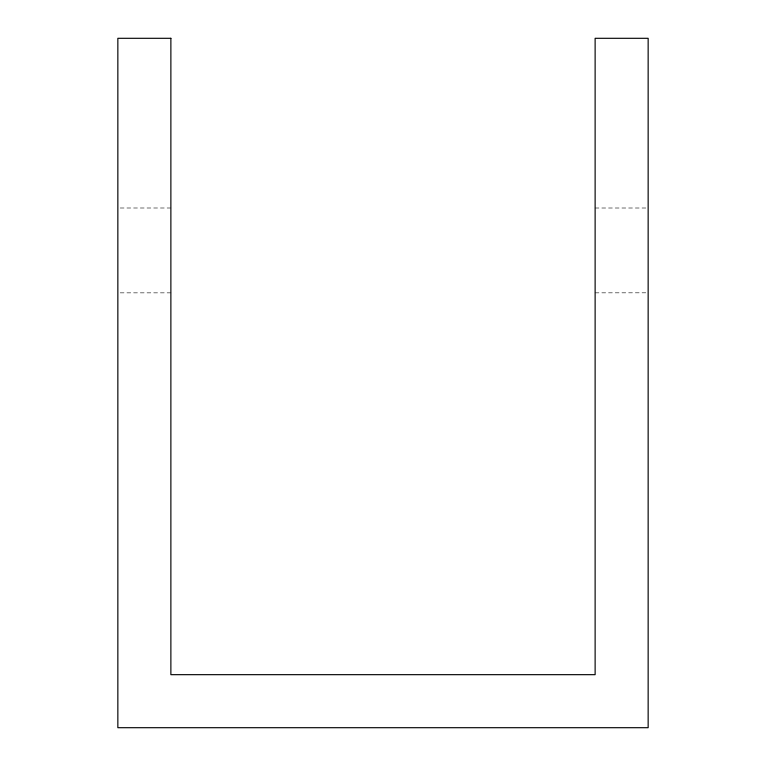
<?xml version="1.0" encoding="UTF-8"?>
<svg xmlns="http://www.w3.org/2000/svg" width="766" height="766" viewBox="0 0 766 766"><rect width="100%" height="100%" fill="white"/><g stroke="black" fill="none" stroke-linecap="round" stroke-linejoin="round"><path stroke-width="0.57" stroke-dasharray="3.83 2.87" d="M120.205 207.998L170.875 207.998M595.125 208.007L645.795 208.007M120.205 292.851L170.875 292.851M595.125 292.842L645.795 292.813"/><path stroke-width="1.15" d="M170.875 38.3L117.849 38.3L117.849 727.7L648.151 727.7L648.151 38.3L595.125 38.3L595.125 674.674L170.875 674.674L170.875 38.3"/></g></svg>
